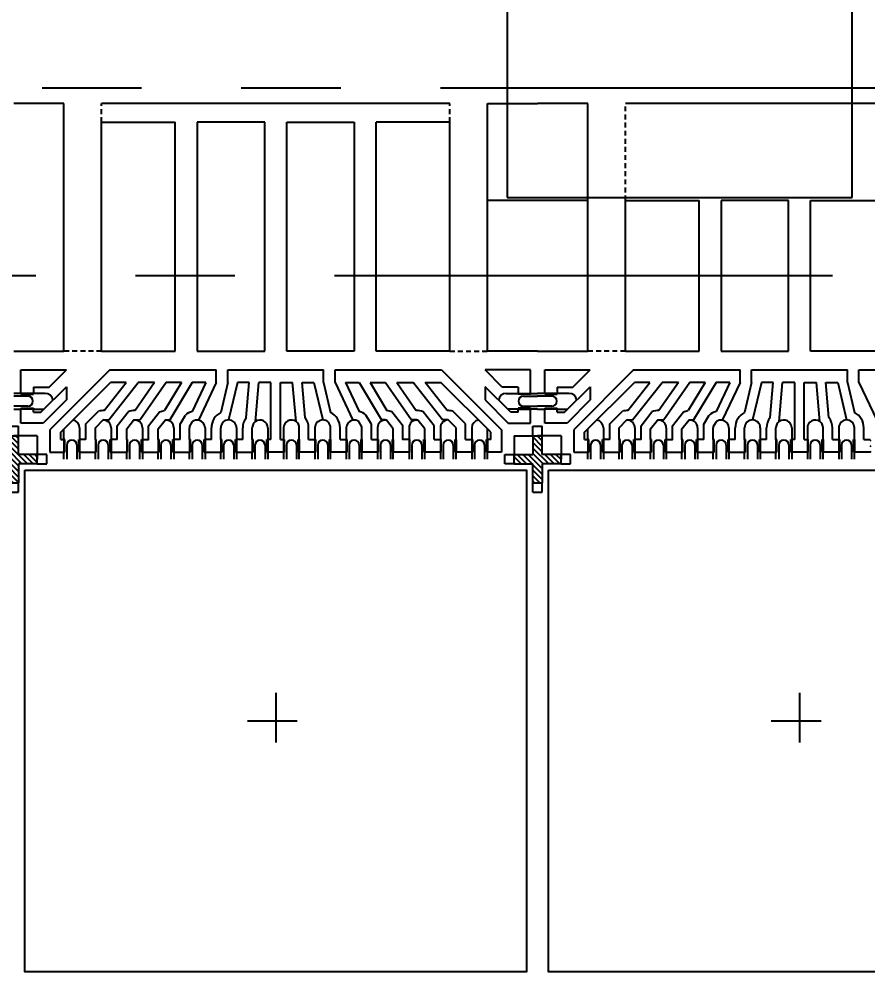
# Model space of a CAD drawing. Extents: x 98 to 785, y 88 to 514.
# Drawn here: x 645.61 to 672.66, y 405.71 to 436.45 of the extents above; entities that cross this region are included whole.
import ezdxf

# ---------------------------------------------------------------- set-up
doc = ezdxf.new("R2010")
doc.units = 0
doc.header["$LTSCALE"] = 12.7
doc.header["$MEASUREMENT"] = 0
doc.header["$PDMODE"] = 2
for name, pattern in [('CENTER', [2, 1.25, -0.25, 0.25, -0.25]), ('HIDDEN', [0.375, 0.25, -0.125]), ('PHANTOM', [2.5, 1.25, -0.25, 0.25, -0.25, 0.25, -0.25])]:
    doc.linetypes.add(name, pattern=pattern)
doc.layers.get('0').update_dxf_attribs({"linetype": 'CONTINUOUS'})
doc.layers.get('DEFPOINTS').update_dxf_attribs({"linetype": 'CONTINUOUS'})
for name, color, linetype in [('SH-01_CENTER', 2, 'CENTER'), ('SH-01_DIM', 4, 'CONTINUOUS'), ('SH-01_HATCH', 10, 'CONTINUOUS'), ('SH-01_HIDDEN', 6, 'HIDDEN'), ('SH-01_MISC', 5, 'CONTINUOUS'), ('SH-01_OBJECT', 7, 'CONTINUOUS'), ('SH-01_PHANTOM', 1, 'PHANTOM')]:
    doc.layers.add(name, color=color, linetype=linetype)
doc.styles.get("Standard").update_dxf_attribs({"font": 'simplex.shx', "width": 0.82})
doc.dimstyles.get("Standard").update_dxf_attribs({"dimtxt": 0.18, "dimasz": 0.18, "dimexe": 0.18, "dimexo": 0.0625, "dimgap": 0.09, "dimtad": 0, "dimtih": 1, "dimtoh": 1, "dimdec": 4, "dimzin": 0, "dimdsep": 46, "dimtxsty": 'STANDARD', "dimcen": 0.09, "dimadec": 0, "dimazin": 0, "dimtfac": 1, "dimtdec": 4, "dimtofl": 0, "dimtmove": 0, "dimatfit": 3, "dimfxl": 1, "dimtolj": 1, "dimtzin": 0, "dimarcsym": 0})
pattern_1 = [(45, (16.7, -5.34998), (-0.08838835, 0.08838835), [])]
pattern_2 = [(45, (16.70003, 1.74999), (-0.08838835, 0.08838835), [])]
pattern_3 = [(45, (5e-06, -5.34998), (-0.08838835, 0.08838835), [])]

# ---------------------------------------------------------------- blocks, each defined once
blk = doc.blocks.new('*D19')
at = {"layer": 'DEFPOINTS', "color": 0, "ltscale": 0.05, "transparency": 16777216}
for p in [(722.523, 462.629), (729.133, 439.724), (445.033, 350.724)]:
    blk.add_point(p, dxfattribs=at)
at = {"layer": 'SH-01_DIM', "ltscale": 0.05, "transparency": 16777216}
for p, q in [((722.523, 456.279), (722.523, 462.629)), ((729.133, 449.929), (722.523, 456.279)), ((729.133, 442.264), (729.133, 449.929))]:
    blk.add_line(p, q, dxfattribs=at)
at = {"layer": 'SH-01_DIM', "ltscale": 0.05, "transparency": 16777216, "insert": (722.523, 467.614), "char_height": 1.524, "attachment_point": 5, "rotation": 90}
blk.add_mtext('\\A1; 142.0500', dxfattribs=at)
blk = doc.blocks.new('_Open30')
at = {"color": 0, "lineweight": -2}
for p, q in [((-1, 0.2679), (0, 0)), ((0, 0), (-1, -0.2679)), ((0, 0), (-1, 0))]:
    blk.add_line(p, q, dxfattribs=at)
blk = doc.blocks.new('A$C548803C5')
at = {"layer": 'SH-01_CENTER', "ltscale": 0.05}
for p, q in [((1, 1.451), (1, 0.549)), ((0.549, 1), (1.451, 1))]:
    blk.add_line(p, q, dxfattribs=at)
at = {"layer": 'SH-01_MISC', "ltscale": 0.05}
blk.add_lwpolyline([(-3, 5), (5, 5), (5, -3), (-3, -3)], close=True, dxfattribs=at)
blk = doc.blocks.new('A$C1BE279AF')
at = {"layer": 'SH-01_HATCH', "ltscale": 0.05}
h = blk.add_hatch(dxfattribs=at)
h.set_pattern_fill('ANSI31', color=10)
h.set_pattern_definition([(45, (2.30032, -1.11), (-0.0883883, 0.0883883), [])])
h.paths.add_polyline_path([(1.79, 1.19), (1.19, 1.19), (1.19, 1.79), (0.89, 1.79), (0.89, 1.19), (0.29, 1.19), (0.29, 0.89), (0.89, 0.89), (0.89, 0.29), (1.19, 0.29), (1.19, 0.89), (1.79, 0.89)])
at = {"layer": 'SH-01_HIDDEN'}
for p, q in [((0.89, 2.09), (1.19, 2.09)), ((0.89, 2.09), (0.89, 1.79)), ((1.19, 2.09), (1.19, 1.79)), ((-0.01, 1.19), (-0.01, 0.89)), ((0.29, 1.19), (-0.01, 1.19)), ((1.79, 1.19), (2.09, 1.19)), ((2.09, 1.19), (2.09, 0.89)), ((-0.01, 0.89), (0.29, 0.89)), ((2.09, 0.89), (1.79, 0.89)), ((0.89, 0.29), (0.89, -0.01)), ((1.19, 0.29), (1.19, -0.01)), ((0.89, -0.01), (1.19, -0.01))]:
    blk.add_line(p, q, dxfattribs=at)
at = {"layer": 'SH-01_OBJECT'}
for p, q in [((0.89, 1.79), (1.19, 1.79)), ((0.89, 1.79), (0.89, 1.19)), ((1.19, 1.19), (1.19, 1.79)), ((0.29, 1.19), (0.29, 0.89)), ((0.29, 1.19), (0.89, 1.19)), ((1.79, 1.19), (1.19, 1.19)), ((1.79, 1.19), (1.79, 0.89)), ((0.29, 0.89), (0.89, 0.89)), ((0.89, 0.29), (0.89, 0.89)), ((0.89, 0.89), (0.89, 0.89)), ((1.79, 0.89), (1.19, 0.89)), ((1.19, 0.89), (1.19, 0.89)), ((1.19, 0.89), (1.19, 0.29)), ((0.89, 0.29), (1.19, 0.29))]:
    blk.add_line(p, q, dxfattribs=at)
blk = doc.blocks.new('DA 01')
at = {"layer": 'SH-01_HATCH', "ltscale": 0.05}
h = blk.add_hatch(dxfattribs=at)
h.set_pattern_fill('ANSI31', color=10)
h.set_pattern_definition(pattern_3)
h.paths.add_polyline_path([(1.6, 10.725), (1.63, 10.725), (1.63, 11.125), (1.6, 11.125)])
h.paths.add_polyline_path([(2.1, 11.125), (2.07, 11.125), (2.07, 10.725), (2.1, 10.725)])
h.paths.add_polyline_path([(2.63, 11.125), (2.6, 11.125), (2.6, 10.725), (2.63, 10.725)])
h.paths.add_polyline_path([(3.1, 11.125), (3.07, 11.125), (3.07, 10.725), (3.1, 10.725)])
h.paths.add_polyline_path([(3.6, 10.725), (3.63, 10.725), (3.63, 11.125), (3.6, 11.125)])
h.paths.add_polyline_path([(4.1, 11.125), (4.07, 11.125), (4.07, 10.725), (4.1, 10.725)])
h.paths.add_polyline_path([(4.63, 11.125), (4.6, 11.125), (4.6, 10.725), (4.63, 10.725)])
h.paths.add_polyline_path([(5.07, 10.725), (5.1, 10.725), (5.1, 11.125), (5.07, 11.125)])
h.paths.add_polyline_path([(5.6, 10.725), (5.63, 10.725), (5.63, 11.125), (5.6, 11.125)])
h.paths.add_polyline_path([(6.07, 10.725), (6.1, 10.725), (6.1, 11.125), (6.07, 11.125)])
h.paths.add_polyline_path([(6.63, 11.125), (6.6, 11.125), (6.6, 10.725), (6.63, 10.725)])
h.paths.add_polyline_path([(7.1, 11.125), (7.07, 11.125), (7.07, 10.725), (7.1, 10.725)])
h.paths.add_polyline_path([(7.6, 10.725), (7.63, 10.725), (7.63, 11.125), (7.6, 11.125)])
h.paths.add_polyline_path([(8.1, 11.125), (8.07, 11.125), (8.07, 10.725), (8.1, 10.725)])
h = blk.add_hatch(dxfattribs=at)
h.set_pattern_fill('ANSI31', color=10)
h.set_pattern_definition(pattern_3)
h.paths.add_polyline_path([(15.1, 11.125), (15.07, 11.125), (15.07, 10.725), (15.1, 10.725)])
h.paths.add_polyline_path([(14.6, 10.725), (14.63, 10.725), (14.63, 11.125), (14.6, 11.125)])
h.paths.add_polyline_path([(14.07, 10.725), (14.1, 10.725), (14.1, 11.125), (14.07, 11.125)])
h.paths.add_polyline_path([(13.6, 10.725), (13.63, 10.725), (13.63, 11.125), (13.6, 11.125)])
h.paths.add_polyline_path([(13.1, 11.125), (13.07, 11.125), (13.07, 10.725), (13.1, 10.725)])
h.paths.add_polyline_path([(12.6, 10.725), (12.63, 10.725), (12.63, 11.125), (12.6, 11.125)])
h.paths.add_polyline_path([(12.07, 10.725), (12.1, 10.725), (12.1, 11.125), (12.07, 11.125)])
h.paths.add_polyline_path([(11.63, 11.125), (11.6, 11.125), (11.6, 10.725), (11.63, 10.725)])
h.paths.add_polyline_path([(11.1, 11.125), (11.07, 11.125), (11.07, 10.725), (11.1, 10.725)])
h.paths.add_polyline_path([(10.63, 11.125), (10.6, 11.125), (10.6, 10.725), (10.63, 10.725)])
h.paths.add_polyline_path([(10.07, 10.725), (10.1, 10.725), (10.1, 11.125), (10.07, 11.125)])
h.paths.add_polyline_path([(9.6, 10.725), (9.63, 10.725), (9.63, 11.125), (9.6, 11.125)])
h.paths.add_polyline_path([(9.1, 11.125), (9.07, 11.125), (9.07, 10.725), (9.1, 10.725)])
h.paths.add_polyline_path([(8.6, 10.725), (8.63, 10.725), (8.63, 11.125), (8.6, 11.125)])
h = blk.add_hatch(dxfattribs=at)
h.set_pattern_fill('ANSI31', color=10)
h.set_pattern_definition(pattern_1)
h.paths.add_polyline_path([(18.3, 10.725), (18.33, 10.725), (18.33, 11.125), (18.3, 11.125)])
h.paths.add_polyline_path([(18.8, 11.125), (18.77, 11.125), (18.77, 10.725), (18.8, 10.725)])
h.paths.add_polyline_path([(19.33, 11.125), (19.3, 11.125), (19.3, 10.725), (19.33, 10.725)])
h.paths.add_polyline_path([(19.8, 11.125), (19.77, 11.125), (19.77, 10.725), (19.8, 10.725)])
h.paths.add_polyline_path([(20.3, 10.725), (20.33, 10.725), (20.33, 11.125), (20.3, 11.125)])
h.paths.add_polyline_path([(20.8, 11.125), (20.77, 11.125), (20.77, 10.725), (20.8, 10.725)])
h.paths.add_polyline_path([(21.33, 11.125), (21.3, 11.125), (21.3, 10.725), (21.33, 10.725)])
h.paths.add_polyline_path([(21.77, 10.725), (21.8, 10.725), (21.8, 11.125), (21.77, 11.125)])
h.paths.add_polyline_path([(22.3, 10.725), (22.33, 10.725), (22.33, 11.125), (22.3, 11.125)])
h.paths.add_polyline_path([(22.77, 10.725), (22.8, 10.725), (22.8, 11.125), (22.77, 11.125)])
h.paths.add_polyline_path([(23.33, 11.125), (23.3, 11.125), (23.3, 10.725), (23.33, 10.725)])
h.paths.add_polyline_path([(23.8, 11.125), (23.77, 11.125), (23.77, 10.725), (23.8, 10.725)])
h.paths.add_polyline_path([(24.3, 10.725), (24.33, 10.725), (24.33, 11.125), (24.3, 11.125)])
h.paths.add_polyline_path([(24.8, 11.125), (24.77, 11.125), (24.77, 10.725), (24.8, 10.725)])
h = blk.add_hatch(dxfattribs=at)
h.set_pattern_fill('ANSI31', color=10)
h.set_pattern_definition(pattern_1)
h.paths.add_polyline_path([(31.8, 11.125), (31.77, 11.125), (31.77, 10.725), (31.8, 10.725)])
h.paths.add_polyline_path([(31.3, 10.725), (31.33, 10.725), (31.33, 11.125), (31.3, 11.125)])
h.paths.add_polyline_path([(30.77, 10.725), (30.8, 10.725), (30.8, 11.125), (30.77, 11.125)])
h.paths.add_polyline_path([(30.3, 10.725), (30.33, 10.725), (30.33, 11.125), (30.3, 11.125)])
h.paths.add_polyline_path([(29.8, 11.125), (29.77, 11.125), (29.77, 10.725), (29.8, 10.725)])
h.paths.add_polyline_path([(29.3, 10.725), (29.33, 10.725), (29.33, 11.125), (29.3, 11.125)])
h.paths.add_polyline_path([(28.77, 10.725), (28.8, 10.725), (28.8, 11.125), (28.77, 11.125)])
h.paths.add_polyline_path([(28.33, 11.125), (28.3, 11.125), (28.3, 10.725), (28.33, 10.725)])
h.paths.add_polyline_path([(27.8, 11.125), (27.77, 11.125), (27.77, 10.725), (27.8, 10.725)])
h.paths.add_polyline_path([(27.33, 11.125), (27.3, 11.125), (27.3, 10.725), (27.33, 10.725)])
h.paths.add_polyline_path([(26.77, 10.725), (26.8, 10.725), (26.8, 11.125), (26.77, 11.125)])
h.paths.add_polyline_path([(26.3, 10.725), (26.33, 10.725), (26.33, 11.125), (26.3, 11.125)])
h.paths.add_polyline_path([(25.8, 11.125), (25.77, 11.125), (25.77, 10.725), (25.8, 10.725)])
h.paths.add_polyline_path([(25.3, 10.725), (25.33, 10.725), (25.33, 11.125), (25.3, 11.125)])
h = blk.add_hatch(dxfattribs=at)
h.set_pattern_fill('ANSI31', color=10)
h.set_pattern_definition([(45, (3e-05, 1.74999), (-0.08838835, 0.08838835), [])])
h.paths.add_polyline_path([(16.475, 9.72), (16.475, 9.75), (16.075, 9.75), (16.075, 9.72)])
h.paths.add_polyline_path([(16.475, 9.25), (16.475, 9.28), (16.075, 9.28), (16.075, 9.25)])
h = blk.add_hatch(dxfattribs=at)
h.set_pattern_fill('ANSI31', color=10)
h.set_pattern_definition(pattern_2)
h.paths.add_polyline_path([(16.925, 9.72), (16.925, 9.75), (17.325, 9.75), (17.325, 9.72)])
h.paths.add_polyline_path([(16.925, 9.25), (16.925, 9.28), (17.325, 9.28), (17.325, 9.25)])
h = blk.add_hatch(dxfattribs=at)
h.set_pattern_fill('ANSI31', color=10)
h.set_pattern_definition(pattern_2)
h.paths.add_polyline_path([(33.175, 9.72), (33.175, 9.75), (32.775, 9.75), (32.775, 9.72)])
h.paths.add_polyline_path([(33.175, 9.25), (33.175, 9.28), (32.775, 9.28), (32.775, 9.25)])
at = {"layer": 'SH-01_HIDDEN', "linetype": 'Continuous', "ltscale": 1.25}
for p, q in [((6.6, 11.35), (6.6, 11.125)), ((7.1, 11.125), (7.1, 11.35)), ((7.6, 11.35), (7.6, 11.125)), ((8.1, 11.125), (8.1, 11.35)), ((8.6, 11.125), (8.6, 11.35)), ((9.1, 11.35), (9.1, 11.125)), ((9.6, 11.125), (9.6, 11.35)), ((10.1, 11.35), (10.1, 11.125)), ((10.6, 11.125), (10.6, 11.35)), ((11.1, 11.35), (11.1, 11.125)), ((11.6, 11.125), (11.6, 11.35)), ((12.1, 11.35), (12.1, 11.125)), ((12.6, 11.125), (12.6, 11.35)), ((13.1, 11.35), (13.1, 11.125)), ((13.6, 11.125), (13.6, 11.35)), ((14.1, 11.35), (14.1, 11.125)), ((14.6, 11.125), (14.6, 11.35)), ((15.1, 11.35), (15.1, 11.125)), ((18.3, 11.35), (18.3, 11.125)), ((18.8, 11.125), (18.8, 11.35)), ((19.3, 11.35), (19.3, 11.125)), ((19.8, 11.125), (19.8, 11.35)), ((20.3, 11.35), (20.3, 11.125)), ((20.8, 11.125), (20.8, 11.35)), ((21.3, 11.35), (21.3, 11.125)), ((21.8, 11.125), (21.8, 11.35)), ((22.3, 11.35), (22.3, 11.125)), ((22.8, 11.125), (22.8, 11.35)), ((23.3, 11.35), (23.3, 11.125)), ((23.8, 11.125), (23.8, 11.35)), ((24.3, 11.35), (24.3, 11.125)), ((24.8, 11.125), (24.8, 11.35)), ((25.3, 11.125), (25.3, 11.35)), ((25.8, 11.35), (25.8, 11.125)), ((26.3, 11.125), (26.3, 11.35)), ((26.8, 11.35), (26.8, 11.125)), ((27.3, 11.125), (27.3, 11.35)), ((27.8, 11.35), (27.8, 11.125)), ((28.3, 11.125), (28.3, 11.35)), ((28.8, 11.35), (28.8, 11.125)), ((29.3, 11.125), (29.3, 11.35)), ((29.8, 11.35), (29.8, 11.125)), ((30.3, 11.125), (30.3, 11.35)), ((30.8, 11.35), (30.8, 11.125)), ((31.3, 11.125), (31.3, 11.35)), ((31.8, 11.35), (31.8, 11.125)), ((7.1, 10.35), (7.1, 10.725)), ((8.1, 10.35), (8.1, 10.725)), ((8.6, 10.35), (8.6, 10.725)), ((9.6, 10.35), (9.6, 10.725)), ((10.6, 10.35), (10.6, 10.725)), ((11.6, 10.35), (11.6, 10.725)), ((12.6, 10.35), (12.6, 10.725)), ((13.6, 10.35), (13.6, 10.725)), ((14.6, 10.35), (14.6, 10.725)), ((15.1, 10.725), (15.1, 10.386)), ((18.3, 10.725), (18.3, 10.386)), ((18.8, 10.35), (18.8, 10.725)), ((19.8, 10.35), (19.8, 10.725)), ((20.8, 10.35), (20.8, 10.725)), ((21.8, 10.35), (21.8, 10.725)), ((22.8, 10.35), (22.8, 10.725)), ((23.8, 10.35), (23.8, 10.725)), ((24.8, 10.35), (24.8, 10.725)), ((25.3, 10.35), (25.3, 10.725)), ((26.3, 10.35), (26.3, 10.725)), ((27.3, 10.35), (27.3, 10.725)), ((28.3, 10.35), (28.3, 10.725)), ((29.3, 10.35), (29.3, 10.725)), ((30.3, 10.35), (30.3, 10.725)), ((31.3, 10.35), (31.3, 10.725)), ((31.8, 10.725), (31.8, 10.386)), ((16.075, 9.75), (15.736, 9.75)), ((16.7, 9.75), (16.475, 9.75)), ((16.7, 9.75), (16.925, 9.75)), ((17.325, 9.75), (17.664, 9.75)), ((32.775, 9.75), (32.436, 9.75)), ((33.4, 9.75), (33.175, 9.75)), ((15.7, 9.25), (16.075, 9.25)), ((16.475, 9.25), (16.7, 9.25)), ((16.925, 9.25), (16.7, 9.25)), ((17.7, 9.25), (17.325, 9.25)), ((32.4, 9.25), (32.775, 9.25)), ((33.175, 9.25), (33.4, 9.25))]:
    blk.add_line(p, q, dxfattribs=at)
at = {"layer": 'SH-01_HIDDEN', "linetype": 'Continuous', "ltscale": 0.05}
for p, q in [((6.69, 10.9), (6.69, 11.35)), ((7.01, 10.9), (7.01, 11.35)), ((7.69, 10.9), (7.69, 11.35)), ((8.01, 10.9), (8.01, 11.35)), ((8.69, 10.9), (8.69, 11.35)), ((9.01, 10.9), (9.01, 11.35)), ((9.69, 10.9), (9.69, 11.35)), ((10.01, 10.9), (10.01, 11.35)), ((10.69, 10.9), (10.69, 11.35)), ((11.01, 10.9), (11.01, 11.35)), ((11.69, 10.9), (11.69, 11.35)), ((12.01, 10.9), (12.01, 11.35)), ((12.69, 10.9), (12.69, 11.35)), ((13.01, 10.9), (13.01, 11.35)), ((13.69, 10.9), (13.69, 11.35)), ((14.01, 10.9), (14.01, 11.35)), ((14.69, 10.9), (14.69, 11.35)), ((15.01, 10.9), (15.01, 11.35)), ((18.39, 10.9), (18.39, 11.35)), ((18.71, 10.9), (18.71, 11.35)), ((19.39, 10.9), (19.39, 11.35)), ((19.71, 10.9), (19.71, 11.35)), ((20.39, 10.9), (20.39, 11.35)), ((20.71, 10.9), (20.71, 11.35)), ((21.39, 10.9), (21.39, 11.35)), ((21.71, 10.9), (21.71, 11.35)), ((22.39, 10.9), (22.39, 11.35)), ((22.71, 10.9), (22.71, 11.35)), ((23.39, 10.9), (23.39, 11.35)), ((23.71, 10.9), (23.71, 11.35)), ((24.39, 10.9), (24.39, 11.35)), ((24.71, 10.9), (24.71, 11.35)), ((25.39, 10.9), (25.39, 11.35)), ((25.71, 10.9), (25.71, 11.35)), ((26.39, 10.9), (26.39, 11.35)), ((26.71, 10.9), (26.71, 11.35)), ((27.39, 10.9), (27.39, 11.35)), ((27.71, 10.9), (27.71, 11.35)), ((28.39, 10.9), (28.39, 11.35)), ((28.71, 10.9), (28.71, 11.35)), ((29.39, 10.9), (29.39, 11.35)), ((29.71, 10.9), (29.71, 11.35)), ((30.39, 10.9), (30.39, 11.35)), ((30.71, 10.9), (30.71, 11.35)), ((31.39, 10.9), (31.39, 11.35)), ((31.71, 10.9), (31.71, 11.35)), ((16.25, 9.66), (16.7, 9.66)), ((17.15, 9.66), (16.7, 9.66)), ((32.95, 9.66), (33.4, 9.66)), ((16.25, 9.34), (16.7, 9.34)), ((17.15, 9.34), (16.7, 9.34)), ((32.95, 9.34), (33.4, 9.34))]:
    blk.add_line(p, q, dxfattribs=at)
at = {"layer": 'SH-01_HIDDEN', "ltscale": 0.05}
for p, q in [((13.9, 7.9), (15.1, 7.9)), ((19.5, 7.9), (18.3, 7.9)), ((30.6, 7.9), (31.8, 7.9)), ((13.9, 3.1), (13.9, 0)), ((19.5, 0.6), (19.5, 0)), ((30.6, 0.6), (30.6, 0))]:
    blk.add_line(p, q, dxfattribs=at)
at = {"layer": 'SH-01_HIDDEN', "linetype": 'Continuous'}
for p, q in [((15.1, 3.1), (15.1, 0)), ((18.3, 3.1), (18.3, 0)), ((2.8, 0), (13.9, 0)), ((19.5, 0), (30.6, 0)), ((15.1, 0), (16.7, 0)), ((18.3, 0), (16.7, 0))]:
    blk.add_line(p, q, dxfattribs=at)
at = {"layer": 'SH-01_HIDDEN', "linetype": 'Continuous', "ltscale": 0.05}
for centre, start, end in [((6.85, 10.9), 180, 0), ((7.85, 10.9), 180, 0), ((8.85, 10.9), 180, 0), ((9.85, 10.9), 180, 0), ((10.85, 10.9), 180, 0), ((11.85, 10.9), 180, 0), ((12.85, 10.9), 180, 0), ((13.85, 10.9), 180, 0), ((14.85, 10.9), 180, 0), ((18.55, 10.9), 180, 0), ((19.55, 10.9), 180, 0), ((20.55, 10.9), 180, 0), ((21.55, 10.9), 180, 0), ((22.55, 10.9), 180, 0), ((23.55, 10.9), 180, 0), ((24.55, 10.9), 180, 0), ((25.55, 10.9), 180, 0), ((26.55, 10.9), 180, 0), ((27.55, 10.9), 180, 0), ((28.55, 10.9), 180, 0), ((29.55, 10.9), 180, 0), ((30.55, 10.9), 180, 0), ((31.55, 10.9), 180, 0), ((16.25, 9.5), 90, 270), ((17.15, 9.5), 270, 90), ((32.95, 9.5), 90, 270)]:
    blk.add_arc(centre, 0.16, start, end, dxfattribs=at)
at = {"layer": 'SH-01_HIDDEN', "linetype": 'Continuous', "ltscale": 1.25}
for centre, start, end in [((6.85, 10.35), 270.0131, 0), ((7.85, 10.35), 233.3261, 0), ((8.85, 10.35), 180, 306.6739), ((9.85, 10.35), 180, 269.9869), ((10.85, 10.35), 180, 261.1344), ((11.85, 10.35), 180, 276.5734), ((12.85, 10.35), 180, 276.5734), ((13.85, 10.35), 180, 269.853), ((14.85, 10.35), 180, 262.1683), ((18.55, 10.35), 277.8317, 0), ((19.55, 10.35), 270.147, 0), ((20.55, 10.35), 263.4266, 0), ((21.55, 10.35), 263.4266, 0), ((22.55, 10.35), 278.8656, 0), ((23.55, 10.35), 270.0131, 0), ((24.55, 10.35), 233.3261, 0), ((25.55, 10.35), 180, 306.6739), ((26.55, 10.35), 180, 269.9869), ((27.55, 10.35), 180, 261.1344), ((28.55, 10.35), 180, 276.5734), ((29.55, 10.35), 180, 276.5734), ((30.55, 10.35), 180, 269.853), ((31.55, 10.35), 180, 262.1683), ((15.7, 9.5), 187.8317, 270), ((17.7, 9.5), 270, 352.1683), ((32.4, 9.5), 187.8317, 270)]:
    blk.add_arc(centre, 0.25, start, end, dxfattribs=at)
at = {"layer": 'SH-01_OBJECT', "ltscale": 0.05}
for p, q in [((6.1, 11.125), (6.6, 11.125)), ((7.1, 11.125), (7.6, 11.125)), ((8.1, 11.125), (8.6, 11.125)), ((9.6, 11.125), (9.1, 11.125)), ((10.6, 11.125), (10.1, 11.125)), ((11.6, 11.125), (11.1, 11.125)), ((12.6, 11.125), (12.1, 11.125)), ((13.6, 11.125), (13.1, 11.125)), ((14.6, 11.125), (14.1, 11.125)), ((18.8, 11.125), (19.3, 11.125)), ((19.8, 11.125), (20.3, 11.125)), ((20.8, 11.125), (21.3, 11.125)), ((21.8, 11.125), (22.3, 11.125)), ((22.8, 11.125), (23.3, 11.125)), ((23.8, 11.125), (24.3, 11.125)), ((24.8, 11.125), (25.3, 11.125)), ((26.3, 11.125), (25.8, 11.125)), ((27.3, 11.125), (26.8, 11.125)), ((28.3, 11.125), (27.8, 11.125)), ((29.3, 11.125), (28.8, 11.125)), ((30.3, 11.125), (29.8, 11.125)), ((31.3, 11.125), (30.8, 11.125)), ((15.024, 9.037), (15.024, 9.462)), ((16.475, 9.25), (16.475, 8.5)), ((16.925, 9.25), (16.925, 8.5)), ((18.376, 9.037), (18.376, 9.462)), ((31.724, 9.037), (31.724, 9.462)), ((33.175, 9.25), (33.175, 8.5)), ((6.454, 8.9), (6.454, 8.5)), ((6.824, 8.9), (6.824, 8.5)), ((9.876, 8.9), (9.876, 8.5)), ((10.246, 8.9), (10.246, 8.5)), ((23.154, 8.9), (23.154, 8.5)), ((23.524, 8.9), (23.524, 8.5)), ((26.576, 8.9), (26.576, 8.5)), ((26.946, 8.9), (26.946, 8.5)), ((16.475, 8.5), (15.024, 8.5)), ((16.925, 8.5), (18.376, 8.5)), ((33.175, 8.5), (31.724, 8.5)), ((5.85, 7.9), (8, 7.9)), ((10.85, 7.9), (8.7, 7.9)), ((13.9, 7.9), (11.55, 7.9)), ((16.7, 7.9), (15.1, 7.9)), ((15.1, 7.9), (15.1, 3.1)), ((16.7, 7.9), (18.3, 7.9)), ((18.3, 7.9), (18.3, 3.1)), ((19.5, 7.9), (21.85, 7.9)), ((22.55, 7.9), (24.7, 7.9)), ((27.55, 7.9), (25.4, 7.9)), ((30.6, 7.9), (28.25, 7.9)), ((33.4, 7.9), (31.8, 7.9)), ((31.8, 7.9), (31.8, 0)), ((13.9, 3.1), (11.55, 3.1)), ((15.1, 3.1), (18.3, 3.1)), ((19.5, 0.6), (21.85, 0.6)), ((30.6, 0.6), (28.25, 0.6))]:
    blk.add_line(p, q, dxfattribs=at)
at = {"layer": 'SH-01_OBJECT', "linetype": 'Continuous'}
for p, q in [((6.6, 10.725), (6.6, 11.125)), ((6.63, 11.125), (6.63, 10.725)), ((7.07, 11.125), (7.07, 10.725)), ((7.1, 10.725), (7.1, 11.125)), ((7.6, 10.725), (7.6, 11.125)), ((7.63, 11.125), (7.63, 10.725)), ((8.07, 11.125), (8.07, 10.725)), ((8.1, 10.725), (8.1, 11.125)), ((8.6, 10.725), (8.6, 11.125)), ((8.63, 11.125), (8.63, 10.725)), ((9.07, 11.125), (9.07, 10.725)), ((9.1, 10.725), (9.1, 11.125)), ((9.6, 10.725), (9.6, 11.125)), ((9.63, 11.125), (9.63, 10.725)), ((10.07, 11.125), (10.07, 10.725)), ((10.1, 10.725), (10.1, 11.125)), ((10.6, 10.725), (10.6, 11.125)), ((10.63, 11.125), (10.63, 10.725)), ((11.07, 11.125), (11.07, 10.725)), ((11.1, 10.725), (11.1, 11.125)), ((11.6, 10.725), (11.6, 11.125)), ((11.63, 11.125), (11.63, 10.725)), ((12.07, 11.125), (12.07, 10.725)), ((12.1, 10.725), (12.1, 11.125)), ((12.6, 10.725), (12.6, 11.125)), ((12.63, 11.125), (12.63, 10.725)), ((13.07, 11.125), (13.07, 10.725)), ((13.1, 10.725), (13.1, 11.125)), ((13.6, 10.725), (13.6, 11.125)), ((13.63, 11.125), (13.63, 10.725)), ((14.07, 11.125), (14.07, 10.725)), ((14.1, 10.725), (14.1, 11.125)), ((14.6, 10.725), (14.6, 11.125)), ((14.63, 11.125), (14.63, 10.725)), ((15.07, 11.125), (15.07, 10.725)), ((15.1, 10.725), (15.1, 11.125)), ((15.55, 11.125), (15.1, 11.125)), ((15.55, 10.412), (15.55, 11.125)), ((15.95, 10.6), (15.95, 11.35)), ((17.45, 10.6), (17.45, 11.35)), ((17.85, 10.412), (17.85, 11.125)), ((17.85, 11.125), (18.3, 11.125)), ((18.3, 10.725), (18.3, 11.125)), ((18.33, 11.125), (18.33, 10.725)), ((18.77, 11.125), (18.77, 10.725)), ((18.8, 10.725), (18.8, 11.125)), ((19.3, 10.725), (19.3, 11.125)), ((19.33, 11.125), (19.33, 10.725)), ((19.77, 11.125), (19.77, 10.725)), ((19.8, 10.725), (19.8, 11.125)), ((20.3, 10.725), (20.3, 11.125)), ((20.33, 11.125), (20.33, 10.725)), ((20.77, 11.125), (20.77, 10.725)), ((20.8, 10.725), (20.8, 11.125)), ((21.3, 10.725), (21.3, 11.125)), ((21.33, 11.125), (21.33, 10.725)), ((21.77, 11.125), (21.77, 10.725)), ((21.8, 10.725), (21.8, 11.125)), ((22.3, 10.725), (22.3, 11.125)), ((22.33, 11.125), (22.33, 10.725)), ((22.77, 11.125), (22.77, 10.725)), ((22.8, 10.725), (22.8, 11.125)), ((23.3, 10.725), (23.3, 11.125)), ((23.33, 11.125), (23.33, 10.725)), ((23.77, 11.125), (23.77, 10.725)), ((23.8, 10.725), (23.8, 11.125)), ((24.3, 10.725), (24.3, 11.125)), ((24.33, 11.125), (24.33, 10.725)), ((24.77, 11.125), (24.77, 10.725)), ((24.8, 10.725), (24.8, 11.125)), ((25.3, 10.725), (25.3, 11.125)), ((25.33, 11.125), (25.33, 10.725)), ((25.77, 11.125), (25.77, 10.725)), ((25.8, 10.725), (25.8, 11.125)), ((26.3, 10.725), (26.3, 11.125)), ((26.33, 11.125), (26.33, 10.725)), ((26.77, 11.125), (26.77, 10.725)), ((26.8, 10.725), (26.8, 11.125)), ((27.3, 10.725), (27.3, 11.125)), ((27.33, 11.125), (27.33, 10.725)), ((27.77, 11.125), (27.77, 10.725)), ((27.8, 10.725), (27.8, 11.125)), ((28.3, 10.725), (28.3, 11.125)), ((28.33, 11.125), (28.33, 10.725)), ((28.77, 11.125), (28.77, 10.725)), ((28.8, 10.725), (28.8, 11.125)), ((29.3, 10.725), (29.3, 11.125)), ((29.33, 11.125), (29.33, 10.725)), ((29.77, 11.125), (29.77, 10.725)), ((29.8, 10.725), (29.8, 11.125)), ((30.3, 10.725), (30.3, 11.125)), ((30.33, 11.125), (30.33, 10.725)), ((30.77, 11.125), (30.77, 10.725)), ((30.8, 10.725), (30.8, 11.125)), ((31.3, 10.725), (31.3, 11.125)), ((31.33, 11.125), (31.33, 10.725)), ((31.77, 11.125), (31.77, 10.725)), ((31.8, 10.725), (31.8, 11.125)), ((32.25, 11.125), (31.8, 11.125)), ((32.25, 10.412), (32.25, 11.125)), ((32.65, 10.6), (32.65, 11.35)), ((6.3, 10.725), (6.1, 10.725)), ((7.3, 10.725), (7.1, 10.725)), ((8.2, 10.725), (8.1, 10.725)), ((8.5, 10.725), (8.6, 10.725)), ((9.4, 10.725), (9.6, 10.725)), ((10.4, 10.725), (10.6, 10.725)), ((11.4, 10.725), (11.6, 10.725)), ((13.4, 10.725), (13.6, 10.725)), ((15.205, 10.491), (13.614, 8.9)), ((14.4, 10.725), (14.6, 10.725)), ((15.205, 10.725), (15.1, 10.725)), ((15.95, 10.6), (16.7, 10.6)), ((17.45, 10.6), (16.7, 10.6)), ((18.195, 10.725), (18.3, 10.725)), ((18.195, 10.491), (19.786, 8.9)), ((19, 10.725), (18.8, 10.725)), ((20, 10.725), (19.8, 10.725)), ((22, 10.725), (21.8, 10.725)), ((23, 10.725), (22.8, 10.725)), ((24, 10.725), (23.8, 10.725)), ((24.9, 10.725), (24.8, 10.725)), ((25.2, 10.725), (25.3, 10.725)), ((26.1, 10.725), (26.3, 10.725)), ((27.1, 10.725), (27.3, 10.725)), ((28.1, 10.725), (28.3, 10.725)), ((30.1, 10.725), (30.3, 10.725)), ((31.905, 10.491), (30.314, 8.9)), ((31.1, 10.725), (31.3, 10.725)), ((31.905, 10.725), (31.8, 10.725)), ((32.65, 10.6), (33.4, 10.6)), ((13.638, 8.5), (15.55, 10.412)), ((14.4, 10.224), (13.996, 9.819)), ((15.024, 9.462), (15.762, 10.2)), ((15.762, 10.2), (16.475, 10.2)), ((16.475, 10.2), (16.475, 9.75)), ((17.638, 10.2), (16.925, 10.2)), ((16.925, 10.2), (16.925, 9.75)), ((18.376, 9.462), (17.638, 10.2)), ((19.762, 8.5), (17.85, 10.412)), ((19, 10.224), (19.404, 9.819)), ((30.338, 8.5), (32.25, 10.412)), ((31.1, 10.224), (30.696, 9.819)), ((31.724, 9.462), (32.462, 10.2)), ((32.462, 10.2), (33.175, 10.2)), ((33.175, 10.2), (33.175, 9.75)), ((15.841, 9.855), (15.024, 9.037)), ((16.075, 9.855), (16.075, 9.75)), ((17.325, 9.855), (17.325, 9.75)), ((17.559, 9.855), (18.376, 9.037)), ((32.541, 9.855), (31.724, 9.037)), ((32.775, 9.855), (32.775, 9.75)), ((16.075, 9.75), (16.475, 9.75)), ((16.475, 9.72), (16.075, 9.72)), ((17.325, 9.75), (16.925, 9.75)), ((16.925, 9.72), (17.325, 9.72)), ((32.775, 9.75), (33.175, 9.75)), ((33.175, 9.72), (32.775, 9.72)), ((16.475, 9.28), (16.075, 9.28)), ((16.075, 9.05), (16.075, 9.25)), ((16.075, 9.25), (16.475, 9.25)), ((16.925, 9.28), (17.325, 9.28)), ((17.325, 9.25), (16.925, 9.25)), ((17.325, 9.05), (17.325, 9.25)), ((33.175, 9.28), (32.775, 9.28)), ((32.775, 9.05), (32.775, 9.25)), ((32.775, 9.25), (33.175, 9.25)), ((15.574, 9.05), (15.024, 8.5)), ((17.826, 9.05), (18.376, 8.5)), ((32.274, 9.05), (31.724, 8.5)), ((6.454, 8.5), (3.062, 8.5)), ((9.876, 8.5), (6.824, 8.5)), ((13.638, 8.5), (10.246, 8.5)), ((23.154, 8.5), (19.762, 8.5)), ((26.576, 8.5), (23.524, 8.5)), ((30.338, 8.5), (26.946, 8.5))]:
    blk.add_line(p, q, dxfattribs=at)
at = {"layer": 'SH-01_OBJECT', "linetype": 'Continuous', "ltscale": 0.05}
for p, q in [((6.63, 11.125), (6.6, 11.125)), ((7.07, 11.125), (7.1, 11.125)), ((7.63, 11.125), (7.6, 11.125)), ((8.07, 11.125), (8.1, 11.125)), ((8.63, 11.125), (8.6, 11.125)), ((9.07, 11.125), (9.1, 11.125)), ((9.63, 11.125), (9.6, 11.125)), ((10.07, 11.125), (10.1, 11.125)), ((10.63, 11.125), (10.6, 11.125)), ((11.07, 11.125), (11.1, 11.125)), ((11.63, 11.125), (11.6, 11.125)), ((12.07, 11.125), (12.1, 11.125)), ((12.63, 11.125), (12.6, 11.125)), ((13.07, 11.125), (13.1, 11.125)), ((13.63, 11.125), (13.6, 11.125)), ((14.07, 11.125), (14.1, 11.125)), ((14.63, 11.125), (14.6, 11.125)), ((15.07, 11.125), (15.1, 11.125)), ((18.33, 11.125), (18.3, 11.125)), ((18.77, 11.125), (18.8, 11.125)), ((19.33, 11.125), (19.3, 11.125)), ((19.77, 11.125), (19.8, 11.125)), ((20.33, 11.125), (20.3, 11.125)), ((20.77, 11.125), (20.8, 11.125)), ((21.33, 11.125), (21.3, 11.125)), ((21.77, 11.125), (21.8, 11.125)), ((22.33, 11.125), (22.3, 11.125)), ((22.77, 11.125), (22.8, 11.125)), ((23.33, 11.125), (23.3, 11.125)), ((23.77, 11.125), (23.8, 11.125)), ((24.33, 11.125), (24.3, 11.125)), ((24.77, 11.125), (24.8, 11.125)), ((25.33, 11.125), (25.3, 11.125)), ((25.77, 11.125), (25.8, 11.125)), ((26.33, 11.125), (26.3, 11.125)), ((26.77, 11.125), (26.8, 11.125)), ((27.33, 11.125), (27.3, 11.125)), ((27.77, 11.125), (27.8, 11.125)), ((28.33, 11.125), (28.3, 11.125)), ((28.77, 11.125), (28.8, 11.125)), ((29.33, 11.125), (29.3, 11.125)), ((29.77, 11.125), (29.8, 11.125)), ((30.33, 11.125), (30.3, 11.125)), ((30.77, 11.125), (30.8, 11.125)), ((31.33, 11.125), (31.3, 11.125)), ((31.77, 11.125), (31.8, 11.125)), ((6.63, 10.725), (6.6, 10.725)), ((7.07, 10.725), (7.1, 10.725)), ((7.63, 10.725), (7.6, 10.725)), ((8.07, 10.725), (8.1, 10.725)), ((8.63, 10.725), (8.6, 10.725)), ((9.07, 10.725), (9.1, 10.725)), ((9.63, 10.725), (9.6, 10.725)), ((10.07, 10.725), (10.1, 10.725)), ((10.63, 10.725), (10.6, 10.725)), ((11.07, 10.725), (11.1, 10.725)), ((11.63, 10.725), (11.6, 10.725)), ((12.07, 10.725), (12.1, 10.725)), ((12.63, 10.725), (12.6, 10.725)), ((13.07, 10.725), (13.1, 10.725)), ((13.63, 10.725), (13.6, 10.725)), ((14.07, 10.725), (14.1, 10.725)), ((14.63, 10.725), (14.6, 10.725)), ((15.07, 10.725), (15.1, 10.725)), ((18.33, 10.725), (18.3, 10.725)), ((18.77, 10.725), (18.8, 10.725)), ((19.33, 10.725), (19.3, 10.725)), ((19.77, 10.725), (19.8, 10.725)), ((20.33, 10.725), (20.3, 10.725)), ((20.77, 10.725), (20.8, 10.725)), ((21.33, 10.725), (21.3, 10.725)), ((21.77, 10.725), (21.8, 10.725)), ((22.33, 10.725), (22.3, 10.725)), ((22.77, 10.725), (22.8, 10.725)), ((23.33, 10.725), (23.3, 10.725)), ((23.77, 10.725), (23.8, 10.725)), ((24.33, 10.725), (24.3, 10.725)), ((24.77, 10.725), (24.8, 10.725)), ((25.33, 10.725), (25.3, 10.725)), ((25.77, 10.725), (25.8, 10.725)), ((26.33, 10.725), (26.3, 10.725)), ((26.77, 10.725), (26.8, 10.725)), ((27.33, 10.725), (27.3, 10.725)), ((27.77, 10.725), (27.8, 10.725)), ((28.33, 10.725), (28.3, 10.725)), ((28.77, 10.725), (28.8, 10.725)), ((29.33, 10.725), (29.3, 10.725)), ((29.77, 10.725), (29.8, 10.725)), ((30.33, 10.725), (30.3, 10.725)), ((30.77, 10.725), (30.8, 10.725)), ((31.33, 10.725), (31.3, 10.725)), ((31.77, 10.725), (31.8, 10.725)), ((16.075, 9.72), (16.075, 9.75)), ((16.475, 9.72), (16.475, 9.75)), ((16.925, 9.72), (16.925, 9.75)), ((17.325, 9.72), (17.325, 9.75)), ((32.775, 9.72), (32.775, 9.75)), ((33.175, 9.72), (33.175, 9.75)), ((16.075, 9.28), (16.075, 9.25)), ((16.475, 9.28), (16.475, 9.25)), ((16.925, 9.28), (16.925, 9.25)), ((17.325, 9.28), (17.325, 9.25)), ((32.775, 9.28), (32.775, 9.25)), ((33.175, 9.28), (33.175, 9.25))]:
    blk.add_line(p, q, dxfattribs=at)
at = {"layer": 'SH-01_OBJECT', "linetype": 'Continuous', "ltscale": 1.25}
for p, q in [((6.3, 10.725), (6.3, 10.35)), ((6.6, 10.725), (6.6, 10.35)), ((7.3, 10.725), (7.3, 10.35)), ((7.6, 10.725), (7.6, 10.35)), ((9.1, 10.725), (9.1, 10.35)), ((9.4, 10.725), (9.4, 10.35)), ((10.1, 10.725), (10.1, 10.35)), ((10.4, 10.725), (10.4, 10.35)), ((11.1, 10.725), (11.1, 10.35)), ((12.1, 10.725), (12.1, 10.385)), ((13.1, 10.725), (13.1, 10.385)), ((14.1, 10.725), (14.1, 10.35)), ((19.3, 10.725), (19.3, 10.35)), ((20.3, 10.725), (20.3, 10.385)), ((21.3, 10.725), (21.3, 10.385)), ((22.3, 10.725), (22.3, 10.35)), ((23, 10.725), (23, 10.35)), ((23.3, 10.725), (23.3, 10.35)), ((24, 10.725), (24, 10.35)), ((24.3, 10.725), (24.3, 10.35)), ((25.8, 10.725), (25.8, 10.35)), ((26.1, 10.725), (26.1, 10.35)), ((26.8, 10.725), (26.8, 10.35)), ((27.1, 10.725), (27.1, 10.35)), ((27.8, 10.725), (27.8, 10.35)), ((28.8, 10.725), (28.8, 10.385)), ((29.8, 10.725), (29.8, 10.385)), ((30.8, 10.725), (30.8, 10.35))]:
    blk.add_line(p, q, dxfattribs=at)
at = {"layer": 'SH-01_OBJECT'}
for p, q in [((8.2, 10.725), (8.2, 8.9)), ((8.5, 10.725), (8.5, 8.9)), ((11.4, 10.725), (11.4, 10.236)), ((13.4, 10.725), (13.4, 10.282)), ((14.4, 10.725), (14.4, 10.224)), ((15.205, 10.725), (15.205, 10.491)), ((18.195, 10.725), (18.195, 10.491)), ((19, 10.725), (19, 10.224)), ((20, 10.725), (20, 10.282)), ((22, 10.725), (22, 10.236)), ((24.9, 10.725), (24.9, 8.9)), ((25.2, 10.725), (25.2, 8.9)), ((28.1, 10.725), (28.1, 10.236)), ((30.1, 10.725), (30.1, 10.282)), ((31.1, 10.725), (31.1, 10.224)), ((31.905, 10.725), (31.905, 10.491)), ((7.701, 10.149), (7.81, 8.9)), ((8.999, 10.149), (8.89, 8.9)), ((11.098, 10.315), (10.998, 10.149)), ((11.4, 10.236), (11.228, 9.949)), ((13.4, 10.282), (13.054, 9.839)), ((20, 10.282), (20.346, 9.839)), ((22, 10.236), (22.172, 9.949)), ((22.303, 10.315), (22.402, 10.149)), ((24.401, 10.149), (24.51, 8.9)), ((25.699, 10.149), (25.59, 8.9)), ((27.798, 10.315), (27.698, 10.149)), ((28.1, 10.236), (27.928, 9.949)), ((30.1, 10.282), (29.754, 9.839)), ((6.454, 8.9), (5.889, 10.103)), ((6.824, 8.9), (6.598, 9.861)), ((7.133, 8.9), (6.85, 10.1)), ((7.411, 10.019), (7.509, 8.9)), ((9.289, 10.019), (9.191, 8.9)), ((9.567, 8.9), (9.85, 10.1)), ((9.876, 8.9), (10.102, 9.861)), ((10.246, 8.9), (10.811, 10.103)), ((11.008, 8.9), (11.727, 10.1)), ((11.85, 10.1), (11.727, 10.1)), ((11.847, 8.9), (12.675, 10.1)), ((12.85, 10.1), (12.675, 10.1)), ((13.671, 10.1), (12.733, 8.9)), ((13.85, 10.1), (13.671, 10.1)), ((16.075, 9.855), (15.841, 9.855)), ((17.325, 9.855), (17.559, 9.855)), ((19.55, 10.1), (19.729, 10.1)), ((19.729, 10.1), (20.667, 8.9)), ((20.55, 10.1), (20.725, 10.1)), ((21.553, 8.9), (20.725, 10.1)), ((21.55, 10.1), (21.674, 10.1)), ((22.392, 8.9), (21.674, 10.1)), ((23.154, 8.9), (22.589, 10.103)), ((23.524, 8.9), (23.298, 9.861)), ((23.833, 8.9), (23.55, 10.1)), ((24.111, 10.019), (24.209, 8.9)), ((25.989, 10.019), (25.891, 8.9)), ((26.267, 8.9), (26.55, 10.1)), ((26.576, 8.9), (26.802, 9.861)), ((26.946, 8.9), (27.511, 10.103)), ((27.708, 8.9), (28.427, 10.1)), ((28.55, 10.1), (28.427, 10.1)), ((28.547, 8.9), (29.375, 10.1)), ((29.55, 10.1), (29.375, 10.1)), ((30.371, 10.1), (29.433, 8.9)), ((30.55, 10.1), (30.371, 10.1)), ((32.775, 9.855), (32.541, 9.855)), ((10.577, 8.9), (11.012, 9.824)), ((11.358, 8.9), (11.898, 9.802)), ((12.212, 8.9), (12.833, 9.8)), ((13.821, 9.801), (13.117, 8.9)), ((19.579, 9.801), (20.283, 8.9)), ((21.188, 8.9), (20.567, 9.8)), ((22.042, 8.9), (21.502, 9.802)), ((22.823, 8.9), (22.388, 9.824)), ((27.277, 8.9), (27.712, 9.824)), ((28.058, 8.9), (28.598, 9.802)), ((28.912, 8.9), (29.533, 9.8)), ((30.521, 9.801), (29.817, 8.9)), ((16.075, 9.05), (15.574, 9.05)), ((17.325, 9.05), (17.826, 9.05)), ((32.775, 9.05), (32.274, 9.05)), ((7.509, 8.9), (7.133, 8.9)), ((8.2, 8.9), (7.81, 8.9)), ((8.5, 8.9), (8.89, 8.9)), ((9.191, 8.9), (9.567, 8.9)), ((10.577, 8.9), (11.008, 8.9)), ((11.358, 8.9), (11.847, 8.9)), ((12.212, 8.9), (12.733, 8.9)), ((13.117, 8.9), (13.614, 8.9)), ((20.283, 8.9), (19.786, 8.9)), ((21.188, 8.9), (20.667, 8.9)), ((22.042, 8.9), (21.553, 8.9)), ((22.823, 8.9), (22.392, 8.9)), ((24.209, 8.9), (23.833, 8.9)), ((24.9, 8.9), (24.51, 8.9)), ((25.2, 8.9), (25.59, 8.9)), ((25.891, 8.9), (26.267, 8.9)), ((27.277, 8.9), (27.708, 8.9)), ((28.058, 8.9), (28.547, 8.9)), ((28.912, 8.9), (29.433, 8.9)), ((29.817, 8.9), (30.314, 8.9)), ((8, 7.9), (8, 3.1)), ((8.7, 7.9), (8.7, 3.1)), ((10.85, 3.1), (10.85, 7.9)), ((11.55, 7.9), (11.55, 3.1)), ((13.9, 7.9), (13.9, 3.1)), ((19.5, 7.9), (19.5, 0.6)), ((21.85, 7.9), (21.85, 0.6)), ((22.55, 0.6), (22.55, 7.9)), ((24.7, 7.9), (24.7, 0.6)), ((25.4, 7.9), (25.4, 0.6)), ((27.55, 0.6), (27.55, 7.9)), ((28.25, 7.9), (28.25, 0.6)), ((30.6, 7.9), (30.6, 0.6)), ((8, 3.1), (5.85, 3.1)), ((8.7, 3.1), (10.85, 3.1)), ((24.7, 0.6), (22.55, 0.6)), ((25.4, 0.6), (27.55, 0.6)), ((31.8, 0), (33.4, 0))]:
    blk.add_line(p, q, dxfattribs=at)
for points in [[(12.6, 10.725), (12.4, 10.725), (12.4, 10.282), (12.054, 9.839, -0.072675), (11.898, 9.802, -0.094384)], [(20.8, 10.725), (21, 10.725), (21, 10.282), (21.346, 9.839, 0.072675), (21.502, 9.802, 0.094384)], [(29.3, 10.725), (29.1, 10.725), (29.1, 10.282), (28.754, 9.839, -0.072675), (28.598, 9.802, -0.094384)], [(12.1, 10.385), (11.879, 10.102, -0.028099), (11.85, 10.1)], [(13.1, 10.385), (12.879, 10.102, -0.028099), (12.85, 10.1)], [(14.1, 10.348), (13.852, 10.1, -0.001908), (13.85, 10.1)], [(19.3, 10.348), (19.548, 10.1, 0.001908), (19.55, 10.1)], [(20.3, 10.385), (20.521, 10.102, 0.028099), (20.55, 10.1)], [(21.3, 10.385), (21.521, 10.102, 0.028099), (21.55, 10.1)], [(28.8, 10.385), (28.579, 10.102, -0.028099), (28.55, 10.1)], [(29.8, 10.385), (29.579, 10.102, -0.028099), (29.55, 10.1)], [(30.8, 10.348), (30.552, 10.1, -0.001908), (30.55, 10.1)]]:
    blk.add_lwpolyline(points, format="xyb", dxfattribs=at)
at = {"layer": 'SH-01_OBJECT', "linetype": 'Continuous', "ltscale": 1.25}
for centre, radius, start, end in [((6.85, 10.35), 0.55, 180, 242.7432), ((6.85, 10.35), 0.25, 180, 270.0131), ((7.85, 10.35), 0.55, 180, 217.0401), ((7.85, 10.35), 0.25, 180, 233.3261), ((8.85, 10.35), 0.25, 306.6739, 0), ((8.85, 10.35), 0.55, 322.9599, 0), ((9.85, 10.35), 0.25, 269.9869, 0), ((9.85, 10.35), 0.55, 297.2568, 0), ((10.85, 10.35), 0.25, 261.1344, 306.2975), ((10.85, 10.35), 0.25, 351.898, 0), ((13.85, 10.35), 0.25, 359.5543, 0), ((19.55, 10.35), 0.25, 180, 180.4457), ((22.55, 10.35), 0.25, 180, 188.102), ((22.55, 10.35), 0.25, 233.7025, 278.8656), ((23.55, 10.35), 0.55, 180, 242.7432), ((23.55, 10.35), 0.25, 180, 270.0131), ((24.55, 10.35), 0.55, 180, 217.0401), ((24.55, 10.35), 0.25, 180, 233.3261), ((25.55, 10.35), 0.25, 306.6739, 0), ((25.55, 10.35), 0.55, 322.9599, 0), ((26.55, 10.35), 0.25, 269.9869, 0), ((26.55, 10.35), 0.55, 297.2568, 0), ((27.55, 10.35), 0.25, 261.1344, 306.2975), ((27.55, 10.35), 0.25, 351.898, 0), ((30.55, 10.35), 0.25, 359.5543, 0)]:
    blk.add_arc(centre, radius, start, end, dxfattribs=at)
at = {"layer": 'SH-01_OBJECT'}
for centre, start, end in [((10.85, 10.355), 286.9525, 312.9242), ((12.85, 10.355), 268.2525, 291.5674), ((20.55, 10.355), 248.4326, 271.7475), ((22.55, 10.355), 227.0758, 253.0475), ((27.55, 10.355), 286.9525, 312.9242), ((29.55, 10.355), 268.2525, 291.5674), ((13.85, 10.355), 267.0026, 285.2152), ((19.55, 10.355), 254.7848, 272.9974), ((30.55, 10.355), 267.0026, 285.2152)]:
    blk.add_arc(centre, 0.555, start, end, dxfattribs=at)
blk = doc.blocks.new('*D52')
at = {"layer": 'DEFPOINTS', "color": 0, "ltscale": 0.05, "transparency": 16777216}
for p in [(750.528, 457.57), (745.033, 441.264), (445.033, 347.264)]:
    blk.add_point(p, dxfattribs=at)
at = {"layer": 'SH-01_DIM', "ltscale": 0.05, "transparency": 16777216}
for p, q in [((750.528, 451.22), (750.528, 457.57)), ((745.033, 447.614), (750.528, 451.22)), ((745.033, 443.804), (745.033, 447.614))]:
    blk.add_line(p, q, dxfattribs=at)
at = {"layer": 'SH-01_DIM', "ltscale": 0.05, "transparency": 16777216, "insert": (750.528, 466.514), "char_height": 1.524, "attachment_point": 5, "rotation": 90}
blk.add_mtext('\\A1; 150.000±0.0762', dxfattribs=at)

msp = doc.modelspace()

# ---------------------------------------------------------------- linework, layer by layer
at = {"layer": 'SH-01_PHANTOM'}
for p, q in [((661.15813, 441.76424), (661.15813, 430.76424)), ((672.15813, 430.76424), (672.15813, 441.76424)), ((151.03313, 434.26424), (739.03313, 434.26424)), ((661.15813, 430.76424), (672.15813, 430.76424)), ((735.03313, 428.26424), (155.03313, 428.26424))]:
    msp.add_line(p, q, dxfattribs=at)

# ---------------------------------------------------------------- block references
at = {"layer": 'SH-01_MISC', "ltscale": 0.05, "xscale": 2, "yscale": 2, "zscale": 2, "row_count": 9, "column_count": 34, "row_spacing": 16.7, "column_spacing": 16.7}
msp.add_blockref('A$C548803C5', (167.48313, 278.46424), dxfattribs=at)
at = {"layer": 'SH-01_OBJECT', "rotation": 180}
msp.add_blockref('DA 01', (678.83313, 433.76424), dxfattribs=at)
at = {"layer": 'SH-01_OBJECT', "ltscale": 0.05, "xscale": -1, "rotation": 180, "row_count": 1, "column_count": 35, "row_spacing": 0, "column_spacing": -16.70000000000033}
msp.add_blockref('A$C1BE279AF', (160.09313, 423.45424), dxfattribs=at)

# ---------------------------------------------------------------- dimensions: what is measured, and where the dimension line sits
at = {"layer": 'SH-01_DIM', "ltscale": 0.05}
for feature_location, offset, origin, override, picture, middle in [((745.03313, 441.26424), (5.49521, 16.30548), (445.03313, 347.26424), {"dimscale": 25.4, "dimtxt": 0.06, "dimasz": 0.125, "dimexe": 0.1, "dimexo": 0.1, "dimgap": 0.03, "dimtih": 0, "dimtoh": 0, "dimdec": 3, "dimlfac": 0.5, "dimzin": 1, "dimpost": ' <>\\X', "dimblk": 'Open30', "dimcen": -0.09, "dimclrd": 256, "dimclre": 256, "dimclrt": 256, "dimazin": 1, "dimtol": 1, "dimtp": 0.0762, "dimtm": 0.0762, "dimtofl": 1, "dimldrblk": 'Open30', "dimlwd": -1, "dimlwe": -1}, '*D52', (750.52834, 466.51414)), ((729.13313, 439.72424), (-6.61044, 22.9051), (445.03313, 350.72424), {"dimscale": 25.4, "dimtxt": 0.06, "dimasz": 0.125, "dimexe": 0.1, "dimexo": 0.1, "dimgap": 0.01, "dimtih": 0, "dimtoh": 0, "dimlfac": 0.5, "dimzin": 1, "dimpost": ' <>\\X', "dimblk": 'Open30', "dimcen": -0.09, "dimclrd": 256, "dimclre": 256, "dimclrt": 256, "dimazin": 1, "dimtp": 0.03, "dimtm": 0.03, "dimtofl": 1, "dimldrblk": 'Open30', "dimlwd": -1, "dimlwe": -1}, '*D19', (722.52269, 467.61427))]:
    dim = msp.add_ordinate_dim(feature_location=feature_location, offset=offset, dtype=1, origin=origin, dimstyle='STANDARD', override=override, dxfattribs=at)
    dim.commit()
    dim.dimension.update_dxf_attribs({"geometry": picture, "text_midpoint": middle})

doc.saveas('drawing.dxf')
